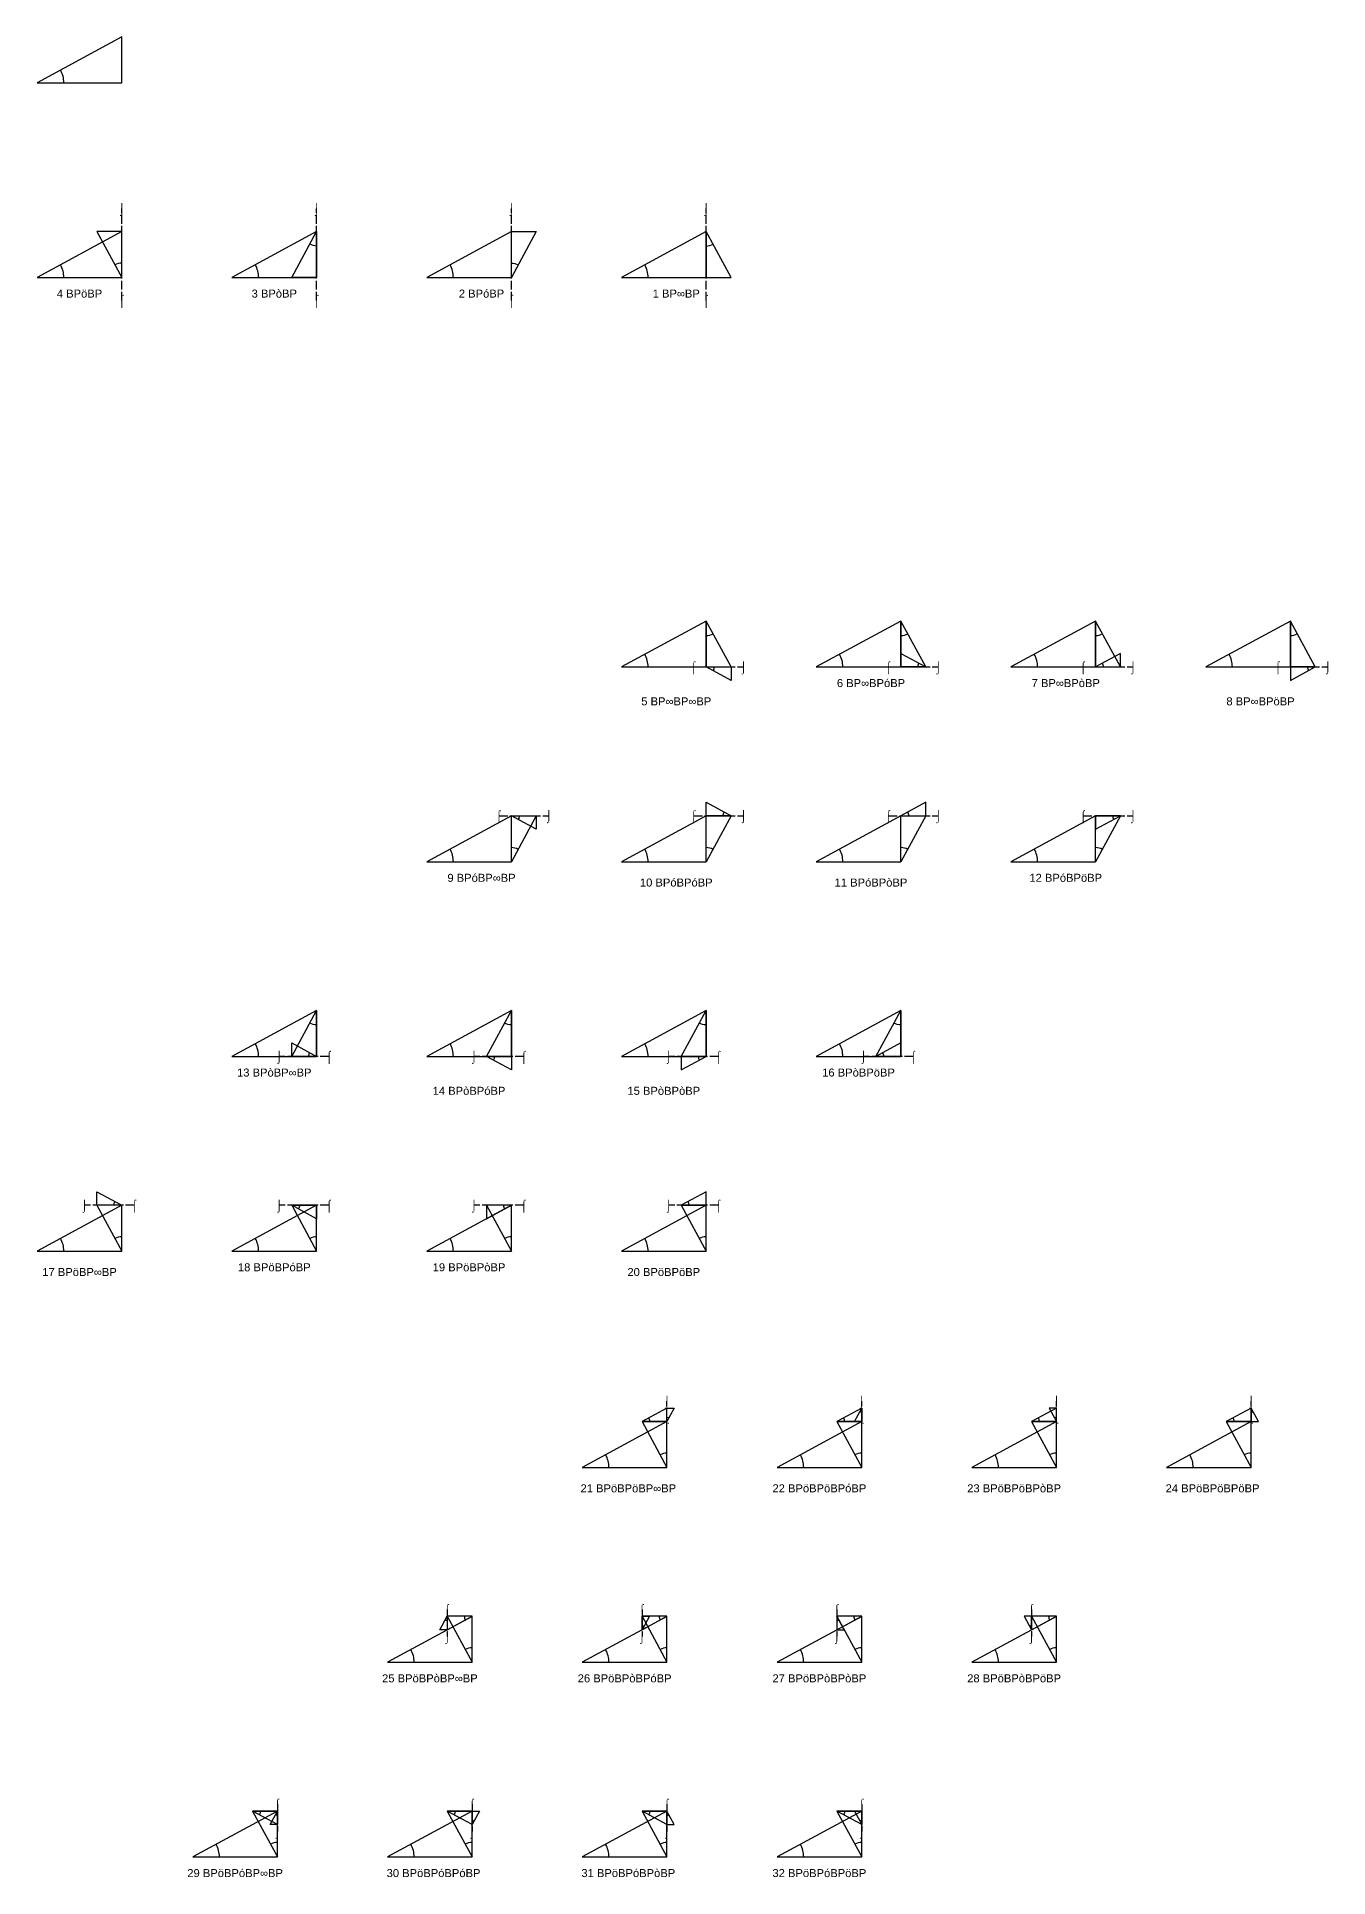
# Model space of a CAD drawing. Header units: millimetres. Extents: x 915202 to 1524453, y -2147646 to 62068.
# Drawn here: x 921316 to 1098023, y -1878659 to -1626818 of the extents above; entities that cross this region are included whole.
import ezdxf
from ezdxf.enums import TextEntityAlignment as Align

# ---------------------------------------------------------------- set-up
doc = ezdxf.new("R2010")
doc.units = ezdxf.units.MM
doc.linetypes.add('ACAD_ISO02W100', pattern=[15, 12, -3])
for name, color, linetype in [('BASE', 170, 'Continuous'), ('HYPOTENUSE', 20, 'Continuous'), ('PERPENDICULAR', 90, 'Continuous'), ('Standard', 7, 'Continuous')]:
    doc.layers.add(name, color=color, linetype=linetype)
doc.styles.add('Arial', font='arial_0.ttf')

# ---------------------------------------------------------------- blocks, each defined once
blk = doc.blocks.new('fundamental_block_GT')
at = {"color": 4}
blk.add_arc((0, -2), 277, 359.9799, 28.4254, dxfattribs=at)
at = {"layer": 'BASE'}
blk.add_line((0, 0), (879, -7), dxfattribs=at)
at = {"layer": 'HYPOTENUSE'}
blk.add_line((883, 469), (0, 0), dxfattribs=at)
at = {"layer": 'PERPENDICULAR'}
blk.add_line((879, -7), (883, 469), dxfattribs=at)

msp = doc.modelspace()

# ---------------------------------------------------------------- linework, layer by layer
at = {"color": 4, "linetype": 'ACAD_ISO02W100', "ltscale": 100}
for p, q in [((932956, -1662899), (932956, -1650323)), ((959605, -1662899), (959605, -1650323)), ((986253, -1662899), (986253, -1650323)), ((1012902, -1662899), (1012902, -1650323)), ((1011196, -1713052), (1018021, -1713052)), ((1037844, -1713052), (1044670, -1713052)), ((1064493, -1713052), (1071318, -1713052)), ((1091142, -1713052), (1097967, -1713052)), ((984547, -1733413), (991372, -1733413)), ((1011196, -1733413), (1018021, -1733413)), ((1037844, -1733413), (1044670, -1733413)), ((1064493, -1733413), (1071318, -1733413)), ((961311, -1766350), (954486, -1766350)), ((987960, -1766350), (981134, -1766350)), ((1014608, -1766350), (1007783, -1766350)), ((1041257, -1766350), (1034432, -1766350)), ((934662, -1786710), (927837, -1786710)), ((961311, -1786710), (954486, -1786710)), ((987960, -1786710), (981134, -1786710)), ((1014608, -1786710), (1007783, -1786710)), ((1007544, -1817236), (1007544, -1813532)), ((1034193, -1817236), (1034193, -1813532)), ((1060842, -1817236), (1060842, -1813532)), ((1087490, -1817236), (1087490, -1813532)), ((977483, -1842032), (977483, -1845736)), ((1004132, -1842032), (1004132, -1845736)), ((1030780, -1842032), (1030780, -1845736)), ((1057429, -1842032), (1057429, -1845736)), ((954247, -1868681), (954247, -1872385)), ((980896, -1868681), (980896, -1872385)), ((1007544, -1868681), (1007544, -1872385)), ((1034193, -1868681), (1034193, -1872385))]:
    msp.add_line(p, q, dxfattribs=at)

# ---------------------------------------------------------------- block references
for p, xscale, yscale, zscale, rotation in [((932956, -1659755), 7.15469692989837, 7.15469692989837, 7.15469692989837, 90.48833276179423), ((959605, -1653467), -7.15469692989837, 7.15469692989837, 7.15469692989837, 89.5116672382058), ((986253, -1659755), -7.15469692989837, 7.15469692989837, 7.15469692989837, 269.5116672382058), ((1012902, -1653467), 7.15469692989837, 7.15469692989837, 7.15469692989837, 270.4883327617943), ((1012902, -1706764), 7.15469692989837, 7.15469692989837, 7.15469692989837, 270.4883327617943), ((1039551, -1706764), 7.15469692989837, 7.15469692989837, 7.15469692989837, 270.4883327617943), ((1066199, -1706764), 7.15469692989837, 7.15469692989837, 7.15469692989837, 270.4883327617943), ((1092848, -1706764), 7.15469692989837, 7.15469692989837, 7.15469692989837, 270.4883327617943), ((1042963, -1713052), -3.882797260268299, 3.882797260268299, 3.882797260268299, 359.5116672382059), ((1066199, -1713052), 3.882797260267918, 3.882797260267918, 3.882797260267918, 0.4883327617934431), ((1012902, -1713052), -3.882797260268299, 3.882797260268299, 3.882797260268299, 179.5116672382058), ((1096261, -1713052), 3.882797260267918, 3.882797260267918, 3.882797260267918, 180.4883327617935), ((1016315, -1733413), -3.882797260268299, 3.882797260268299, 3.882797260268299, 359.5116672382059), ((1039551, -1733413), 3.882797260268299, 3.882797260268299, 3.882797260268299, 0.4883327617941891), ((986253, -1739701), -7.15469692989837, 7.15469692989837, 7.15469692989837, 269.5116672382058), ((986253, -1733413), -3.882797260268299, 3.882797260268299, 3.882797260268299, 179.5116672382058), ((1012902, -1739701), -7.15469692989837, 7.15469692989837, 7.15469692989837, 269.5116672382058), ((1039551, -1739701), -7.15469692989837, 7.15469692989837, 7.15469692989837, 269.5116672382058), ((1066199, -1739701), -7.15469692989837, 7.15469692989837, 7.15469692989837, 269.5116672382058), ((1069612, -1733413), 3.882797260267918, 3.882797260267918, 3.882797260267918, 180.4883327617935), ((959605, -1760061), -7.15469692989837, 7.15469692989837, 7.15469692989837, 89.5116672382058), ((986253, -1760061), -7.15469692989837, 7.15469692989837, 7.15469692989837, 89.5116672382058), ((1012902, -1760061), -7.15469692989837, 7.15469692989837, 7.15469692989837, 89.5116672382058), ((1039551, -1760061), -7.15469692989837, 7.15469692989837, 7.15469692989837, 89.5116672382058), ((959605, -1766350), -3.882797260268299, 3.882797260268299, 3.882797260268299, 359.5116672382059), ((1036138, -1766350), 3.882797260268299, 3.882797260268299, 3.882797260268299, 0.4883327617941891), ((982841, -1766350), -3.882797260268299, 3.882797260268299, 3.882797260268299, 179.5116672382058), ((1012902, -1766350), 3.882797260268299, 3.882797260268299, 3.882797260268299, 180.4883327617942), ((932956, -1786710), -3.882797260268299, 3.882797260268299, 3.882797260268299, 359.5116672382059), ((1009489, -1786710), 3.882797260268299, 3.882797260268299, 3.882797260268299, 0.4883327617941891), ((932956, -1792998), 7.15469692989837, 7.15469692989837, 7.15469692989837, 90.48833276179423), ((956192, -1786710), -3.882797260268299, 3.882797260268299, 3.882797260268299, 179.5116672382058), ((959605, -1792998), 7.15469692989837, 7.15469692989837, 7.15469692989837, 90.48833276179423), ((986253, -1786710), 3.882797260268299, 3.882797260268299, 3.882797260268299, 180.4883327617942), ((986253, -1792998), 7.15469692989837, 7.15469692989837, 7.15469692989837, 90.48833276179423), ((1012902, -1792998), 7.15469692989837, 7.15469692989837, 7.15469692989837, 90.48833276179423), ((1004132, -1816310), 3.882797260268299, 3.882797260268299, 3.882797260268299, 0.4883327617941891), ((1007544, -1816310), -2.107163267998986, 2.107163267998986, 2.107163267998986, 269.5116672382058), ((1030780, -1816310), 3.882797260268299, 3.882797260268299, 3.882797260268299, 0.4883327617941891), ((1034193, -1814458), -2.107163267998986, 2.107163267998986, 2.107163267998986, 89.5116672382058), ((1057429, -1816310), 3.882797260268299, 3.882797260268299, 3.882797260268299, 0.4883327617941891), ((1060842, -1816310), 2.107163267998707, 2.107163267998707, 2.107163267998707, 90.4883327617942), ((1084078, -1816310), 3.882797260268299, 3.882797260268299, 3.882797260268299, 0.4883327617941891), ((1087490, -1814458), 2.107163267998707, 2.107163267998707, 2.107163267998707, 270.4883327617942), ((1007544, -1822598), 7.15469692989837, 7.15469692989837, 7.15469692989837, 90.48833276179423), ((1034193, -1822598), 7.15469692989837, 7.15469692989837, 7.15469692989837, 90.48833276179423), ((1060842, -1822598), 7.15469692989837, 7.15469692989837, 7.15469692989837, 90.48833276179423), ((1087490, -1822598), 7.15469692989837, 7.15469692989837, 7.15469692989837, 90.48833276179423), ((977483, -1842958), -2.107163267998986, 2.107163267998986, 2.107163267998986, 89.5116672382058), ((980896, -1842958), 3.882797260268299, 3.882797260268299, 3.882797260268299, 180.4883327617942), ((980896, -1849247), 7.15469692989837, 7.15469692989837, 7.15469692989837, 90.48833276179423), ((1007544, -1842958), 3.882797260268299, 3.882797260268299, 3.882797260268299, 180.4883327617942), ((1004132, -1844810), -2.107163267998986, 2.107163267998986, 2.107163267998986, 269.5116672382058), ((1007544, -1849247), 7.15469692989837, 7.15469692989837, 7.15469692989837, 90.48833276179423), ((1034193, -1842958), 3.882797260268299, 3.882797260268299, 3.882797260268299, 180.4883327617942), ((1030780, -1842958), 2.107163267998986, 2.107163267998986, 2.107163267998986, 270.4883327617943), ((1034193, -1849247), 7.15469692989837, 7.15469692989837, 7.15469692989837, 90.48833276179423), ((1057429, -1844810), 2.107163267998707, 2.107163267998707, 2.107163267998707, 90.4883327617942), ((1060842, -1842958), 3.882797260268299, 3.882797260268299, 3.882797260268299, 180.4883327617942), ((1060842, -1849247), 7.15469692989837, 7.15469692989837, 7.15469692989837, 90.48833276179423), ((950834, -1869607), -3.882797260268299, 3.882797260268299, 3.882797260268299, 179.5116672382057), ((954247, -1875895), 7.15469692989837, 7.15469692989837, 7.15469692989837, 90.48833276179423), ((954247, -1869607), -2.107163267998986, 2.107163267998986, 2.107163267998986, 89.5116672382058), ((977483, -1869607), -3.882797260268299, 3.882797260268299, 3.882797260268299, 179.5116672382057), ((980896, -1875895), 7.15469692989837, 7.15469692989837, 7.15469692989837, 90.48833276179423), ((980896, -1871459), -2.107163267998986, 2.107163267998986, 2.107163267998986, 269.5116672382058), ((1004132, -1869607), -3.882797260268299, 3.882797260268299, 3.882797260268299, 179.5116672382057), ((1007544, -1875895), 7.15469692989837, 7.15469692989837, 7.15469692989837, 90.48833276179423), ((1007544, -1869607), 2.107163267998986, 2.107163267998986, 2.107163267998986, 270.4883327617943), ((1030780, -1869607), -3.882797260268299, 3.882797260268299, 3.882797260268299, 179.5116672382057), ((1034193, -1875895), 7.15469692989837, 7.15469692989837, 7.15469692989837, 90.48833276179423), ((1034193, -1871459), 2.107163267998986, 2.107163267998986, 2.107163267998986, 90.48833276179423)]:
    msp.add_blockref('fundamental_block_GT', p, dxfattribs=dict(xscale=xscale, yscale=yscale, zscale=zscale, rotation=rotation))
at = {"layer": 'Standard', "xscale": 13.18371388650824, "yscale": 13.18371388650824, "zscale": 13.18371388650824, "rotation": 0.4883327617913192}
for p in [(921369, -1633106), (921369, -1659755), (948017, -1659755), (974666, -1659755), (1001315, -1659755), (1001315, -1713052), (1027963, -1713052), (1054612, -1713052), (1081261, -1713052), (974666, -1739701), (1001315, -1739701), (1027963, -1739701), (1054612, -1739701), (948017, -1766350), (974666, -1766350), (1001315, -1766350), (1027963, -1766350), (921369, -1792998), (948017, -1792998), (974666, -1792998), (1001315, -1792998), (995957, -1822598), (1022606, -1822598), (1049254, -1822598), (1075903, -1822598), (969308, -1849247), (995957, -1849247), (1022606, -1849247), (1049254, -1849247), (942660, -1875895), (969308, -1875895), (995957, -1875895), (1022606, -1875895)]:
    msp.add_blockref('fundamental_block_GT', p, dxfattribs=at)

# ---------------------------------------------------------------- texts
at = {"style": 'Arial'}
for s, height, p in [('⌡', 1095, (932956, -1650323)), ('⌡', 1095, (959605, -1650323)), ('⌡', 1095, (986253, -1650323)), ('⌡', 1095, (1012902, -1650323)), ('4 BPöBP', 1095.2, (927162, -1661956)), ('⌠', 1095, (932956, -1662899)), ('3 BPòBP', 1095.2, (953811, -1661956)), ('⌠', 1095, (959605, -1662899)), ('2 BPóBP', 1095.2, (982166, -1661956)), ('⌠', 1095, (986253, -1662899)), ('1 BP∞BP', 1095.2, (1008815, -1661956)), ('⌠', 1095, (1012902, -1662899)), ('⌠', 1095, (1011196, -1713052)), ('⌡', 1095, (1018021, -1713052)), ('⌠', 1095, (1037844, -1713052)), ('⌡', 1095, (1044670, -1713052)), ('⌠', 1095, (1064493, -1713052)), ('⌡', 1095, (1071318, -1713052)), ('⌠', 1095, (1091142, -1713052)), ('⌡', 1095, (1097967, -1713052)), ('6 BP∞BPóBP', 1095.2, (1035463, -1715253)), ('7 BP∞BPòBP', 1095.2, (1062112, -1715253)), ('5 BP∞BP∞BP', 1095.2, (1008815, -1717754)), ('8 BP∞BPöBP', 1095.2, (1088761, -1717754)), ('⌠', 1095, (984547, -1733413)), ('⌡', 1095, (991372, -1733413)), ('⌠', 1095, (1011196, -1733413)), ('⌡', 1095, (1018021, -1733413)), ('⌠', 1095, (1037844, -1733413)), ('⌡', 1095, (1044670, -1733413)), ('⌠', 1095, (1064493, -1733413)), ('⌡', 1095, (1071318, -1733413)), ('9 BPóBP∞BP', 1095.2, (982166, -1741902)), ('10 BPóBPóBP', 1095.21, (1008815, -1742550)), ('11 BPóBPòBP', 1095.21, (1035463, -1742550)), ('12 BPóBPöBP', 1095.21, (1062112, -1741902)), ('13 BPòBP∞BP', 1095.21, (953811, -1768551)), ('⌡', 1095, (954486, -1766350)), ('⌠', 1095, (961311, -1766350)), ('⌡', 1095, (981134, -1766350)), ('⌠', 1095, (987960, -1766350)), ('⌡', 1095, (1007783, -1766350)), ('⌠', 1095, (1014608, -1766350)), ('16 BPòBPöBP', 1095.21, (1033757, -1768551)), ('⌡', 1095, (1034432, -1766350)), ('⌠', 1095, (1041257, -1766350)), ('14 BPòBPóBP', 1095.21, (980460, -1771051)), ('15 BPòBPòBP', 1095.21, (1007108, -1771051)), ('⌡', 1095, (927837, -1786710)), ('⌠', 1095, (934662, -1786710)), ('⌡', 1095, (954486, -1786710)), ('⌠', 1095, (961311, -1786710)), ('⌡', 1095, (981134, -1786710)), ('⌠', 1095, (987960, -1786710)), ('⌡', 1095, (1007783, -1786710)), ('⌠', 1095, (1014608, -1786710)), ('17 BPöBP∞BP', 1095.21, (927162, -1795848)), ('18 BPöBPóBP', 1095.21, (953811, -1795199)), ('19 BPöBPòBP', 1095.21, (980460, -1795199)), ('20 BPöBPöBP', 1095.21, (1007108, -1795848)), ('⌡', 1095, (1007544, -1813532)), ('⌡', 1095, (1034193, -1813532)), ('⌡', 1095, (1060842, -1813532)), ('⌡', 1095, (1087490, -1813532)), ('⌠', 1095, (1007544, -1817236)), ('⌠', 1095, (1034193, -1817236)), ('⌠', 1095, (1060842, -1817236)), ('⌠', 1095, (1087490, -1817236)), ('21 BPöBPöBP∞BP', 1095.21, (1002253, -1825447)), ('22 BPöBPöBPóBP', 1095.21, (1028399, -1825447)), ('23 BPöBPöBPòBP', 1095.21, (1055048, -1825447)), ('24 BPöBPöBPöBP', 1095.21, (1082199, -1825447)), ('⌠', 1095, (977483, -1842032)), ('⌠', 1095, (1004132, -1842032)), ('⌠', 1095, (1030780, -1842032)), ('⌠', 1095, (1057429, -1842032)), ('⌡', 1095, (977483, -1845736)), ('⌡', 1095, (1004132, -1845736)), ('⌡', 1095, (1030780, -1845736)), ('⌡', 1095, (1057429, -1845736)), ('25 BPöBPòBP∞BP', 1095.21, (975102, -1851448)), ('26 BPöBPòBPóBP', 1095.21, (1001751, -1851448)), ('27 BPöBPòBPòBP', 1095.21, (1028399, -1851448)), ('28 BPöBPòBPöBP', 1095.21, (1055048, -1851448)), ('⌠', 1095, (954247, -1868681)), ('⌠', 1095, (980896, -1868681)), ('⌠', 1095, (1007544, -1868681)), ('⌠', 1095, (1034193, -1868681)), ('⌡', 1095, (954247, -1872385)), ('⌡', 1095, (980896, -1872385)), ('⌡', 1095, (1007544, -1872385)), ('⌡', 1095, (1034193, -1872385)), ('29 BPöBPóBP∞BP', 1095.21, (948453, -1878096)), ('30 BPöBPóBPóBP', 1095.21, (975604, -1878096)), ('31 BPöBPóBPòBP', 1095.21, (1002253, -1878096)), ('32 BPöBPóBPöBP', 1095.21, (1028399, -1878096))]:
    msp.add_text(s, height=height, dxfattribs=at).set_placement(p, align=Align.MIDDLE_CENTER)

doc.saveas('drawing.dxf')
